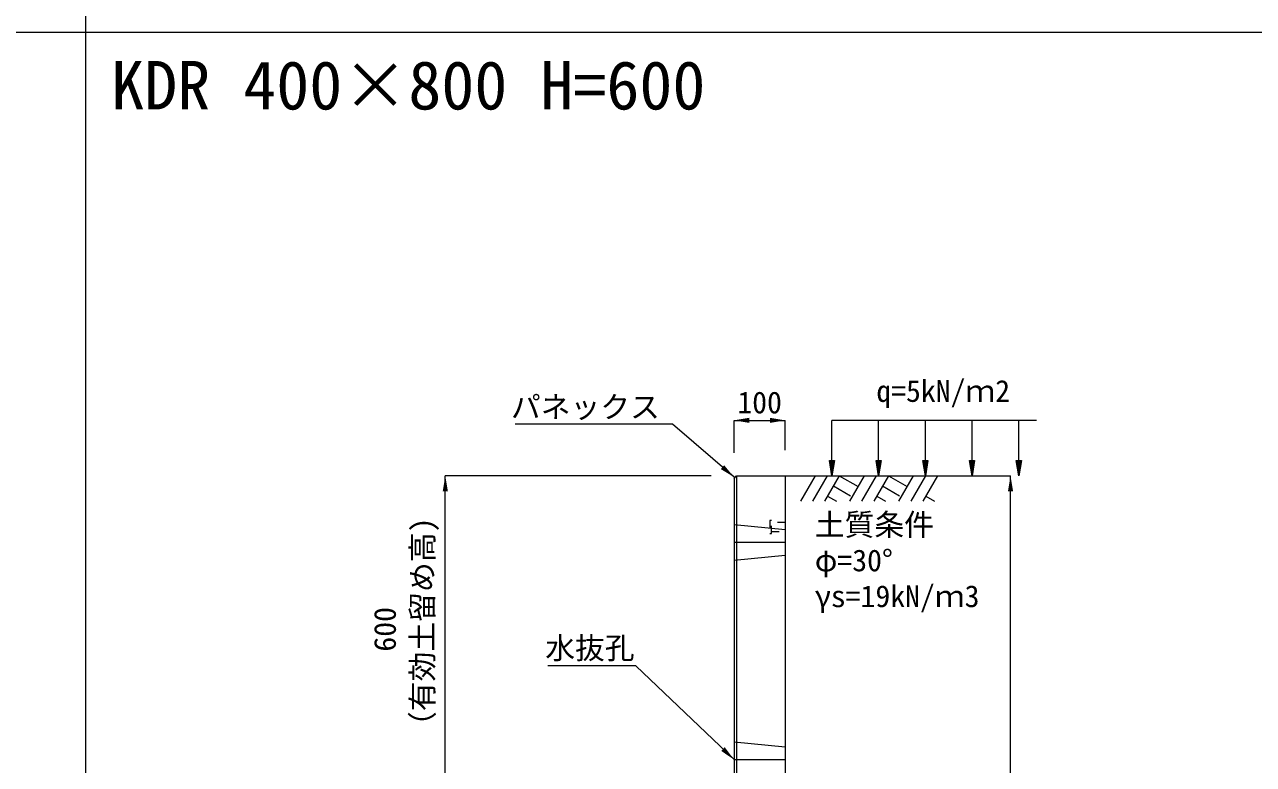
# Model space of a CAD drawing. Units: millimetres at full size. Extents: x 172874 to 217143, y 854931 to 903297.
# Drawn here: x 205023 to 207428, y 865199 to 866646 of the extents above; entities that cross this region are included whole.
import ezdxf
from ezdxf.enums import TextEntityAlignment as Align

# ---------------------------------------------------------------- set-up
doc = ezdxf.new("R2010")
doc.units = ezdxf.units.MM
doc.header["$LTSCALE"] = 20
doc.linetypes.add('DASHED', pattern=[7.5, 6, -1.5])
doc.linetypes.add('USER3', pattern=[1.35, 0.75, -0.6])
for name, color, linetype, lineweight in [('0_2', 7, 'Continuous', 20), ('パネックスKDR', 2, 'Continuous', 13), ('図枠', 5, 'Continuous', 13), ('寸法線', 7, 'Continuous', 13), ('引出線', 4, 'Continuous', 13), ('補助線', 8, 'Continuous', 13), ('ｲﾝｻｰﾄ', 3, 'USER3', 5), ('ﾊｯﾁﾝｸﾞ', 7, 'Continuous', 5)]:
    doc.layers.add(name, color=color, linetype=linetype, lineweight=lineweight)
doc.layers.add('文字', color=7, linetype='Continuous')
doc.styles.add('ＭＳ ゴシック', font='')
doc.styles.get('ＭＳ ゴシック').set_extended_font_data('MS Gothic')

# ---------------------------------------------------------------- blocks, each defined once
blk = doc.blocks.new('filled_arrow')
at = {"color": 0, "linetype": 'Continuous', "lineweight": -2}
blk.add_solid([(7.5, 1.25), (0, 0), (7.5, -1.25)], dxfattribs=at)

msp = doc.modelspace()

# ---------------------------------------------------------------- hatches: boundary and pattern name
at = {"layer": '寸法線'}
for points in [[(206607.94, 865793.52), (206602.94, 865763.52), (206597.94, 865793.52)], [(206699.35, 865793.52), (206694.35, 865763.52), (206689.35, 865793.52)], [(206790.76, 865793.52), (206785.76, 865763.52), (206780.76, 865793.52)], [(206882.18, 865793.52), (206877.18, 865763.52), (206872.18, 865793.52)], [(206973.59, 865793.52), (206968.59, 865763.52), (206963.59, 865793.52)], [(206973.59, 865793.52), (206968.59, 865763.52), (206963.59, 865793.52)]]:
    msp.add_hatch(color=256, dxfattribs=at).paths.add_polyline_path(points)

# ---------------------------------------------------------------- linework, layer by layer
at = {"layer": '0_2'}
msp.add_line((206511.52, 865763.52), (206911.52, 865763.52), dxfattribs=at)
at = {"layer": 'パネックスKDR'}
for p, q in [((206411.52, 865758.52), (206416.52, 865763.52)), ((206411.52, 865758.52), (206411.52, 865163.52)), ((206416.52, 865763.52), (206511.52, 865763.52)), ((206511.52, 865763.52), (206511.52, 864123.52))]:
    msp.add_line(p, q, dxfattribs=at)
at = {"layer": 'パネックスKDR', "lineweight": 5}
msp.add_line((206416.52, 865763.52), (206416.52, 865163.52), dxfattribs=at)
at = {"layer": 'パネックスKDR', "linetype": 'DASHED', "lineweight": 9}
for p, q in [((206411.52, 865668.52), (206511.52, 865658.52)), ((206411.52, 865598.52), (206511.52, 865608.52)), ((206411.52, 865243.52), (206511.52, 865233.52))]:
    msp.add_line(p, q, dxfattribs=at)
at = {"layer": '図枠'}
for p, q in [((205142.9, 874031.02), (205142.9, 855531.02)), ((196742.9, 866631.02), (217142.9, 866631.02))]:
    msp.add_line(p, q, dxfattribs=at)
at = {"layer": '寸法線'}
for p, q in [((206411.52, 865872.07), (206511.52, 865872.07)), ((206411.52, 865808.52), (206411.52, 865872.07)), ((206511.52, 865813.52), (206511.52, 865872.07)), ((205846.52, 865163.52), (205846.52, 865763.52)), ((206366.52, 865763.52), (205846.52, 865763.52)), ((206561.52, 865763.52), (206952.37, 865763.52)), ((206952.37, 864123.52), (206952.37, 865763.52))]:
    msp.add_line(p, q, dxfattribs=at)
at = {"layer": '寸法線', "lineweight": 9}
for p, q in [((207002.94, 865872.07), (206602.94, 865872.07)), ((206602.94, 865793.52), (206602.94, 865872.07)), ((206694.35, 865793.52), (206694.35, 865872.07)), ((206785.76, 865793.52), (206785.76, 865872.07)), ((206877.18, 865793.52), (206877.18, 865872.07)), ((206968.59, 865793.52), (206968.59, 865872.07))]:
    msp.add_line(p, q, dxfattribs=at)
for points in [[(206607.94, 865793.52), (206602.94, 865763.52), (206597.94, 865793.52)], [(206699.35, 865793.52), (206694.35, 865763.52), (206689.35, 865793.52)], [(206790.76, 865793.52), (206785.76, 865763.52), (206780.76, 865793.52)], [(206882.18, 865793.52), (206877.18, 865763.52), (206872.18, 865793.52)], [(206973.59, 865793.52), (206968.59, 865763.52), (206963.59, 865793.52)], [(206973.59, 865793.52), (206968.59, 865763.52), (206963.59, 865793.52)]]:
    msp.add_lwpolyline(points, close=True, dxfattribs=at)
at = {"layer": '引出線'}
for points in [[(206411.52, 865761.02), (206291.31, 865864.48), (205983.07, 865864.48)], [(206411.52, 865208.52), (206219.06, 865391.97), (206047.32, 865391.97)]]:
    msp.add_lwpolyline(points, dxfattribs=at)
at = {"layer": '補助線'}
for p, q in [((206411.52, 865633.52), (206511.52, 865633.52)), ((206411.52, 865208.52), (206511.52, 865208.52))]:
    msp.add_line(p, q, dxfattribs=at)
at = {"layer": 'ｲﾝｻｰﾄ'}
for p, q in [((206481.52, 865676.02), (206481.52, 865651.02)), ((206484.52, 865676.02), (206481.52, 865676.02)), ((206484.52, 865651.02), (206484.52, 865676.02)), ((206511.52, 865672.02), (206484.52, 865672.02)), ((206481.52, 865651.02), (206484.52, 865651.02)), ((206484.52, 865655.02), (206511.52, 865655.02))]:
    msp.add_line(p, q, dxfattribs=at)
at = {"layer": 'ﾊｯﾁﾝｸﾞ', "lineweight": 9}
for p, q in [((206570.17, 865763.51), (206541.52, 865713.89)), ((206593.79, 865763.51), (206565.15, 865713.89)), ((206617.42, 865763.51), (206588.77, 865713.89)), ((206617.42, 865763.51), (206653.99, 865742.4)), ((206666.17, 865763.51), (206637.52, 865713.89)), ((206689.8, 865763.51), (206661.14, 865713.89)), ((206713.42, 865763.51), (206684.77, 865713.89)), ((206713.42, 865763.51), (206749.98, 865742.4)), ((206762.17, 865763.51), (206733.52, 865713.89)), ((206785.79, 865763.51), (206757.14, 865713.89)), ((206809.42, 865763.51), (206780.77, 865713.89)), ((206606, 865743.73), (206639.41, 865724.44)), ((206701.99, 865743.73), (206735.41, 865724.44)), ((206594.57, 865723.95), (206611.99, 865713.89)), ((206690.57, 865723.95), (206707.99, 865713.89)), ((206786.57, 865723.95), (206803.98, 865713.89))]:
    msp.add_line(p, q, dxfattribs=at)

# ---------------------------------------------------------------- block references
at = {"layer": '寸法線', "xscale": 4, "yscale": 4}
msp.add_blockref('filled_arrow', (206411.52, 865872.07), dxfattribs=at)
for p, rotation in [((206511.52, 865872.07), 180), ((205846.52, 865763.52), 270), ((206952.37, 865763.52), 270)]:
    msp.add_blockref('filled_arrow', p, dxfattribs=dict(at, rotation=rotation))
at = {"layer": '引出線', "xscale": 4, "yscale": 4}
for p, rotation in [((206411.52, 865761.02), 139.3), ((206411.52, 865208.52), 136.4)]:
    msp.add_blockref('filled_arrow', p, dxfattribs=dict(at, rotation=rotation))

# ---------------------------------------------------------------- texts
at = {"layer": '寸法線', "style": 'ＭＳ ゴシック'}
msp.add_text('100', height=42.72, dxfattribs=at).set_placement((206461.52, 865907.07), align=Align.MIDDLE_CENTER)
for s, p in [('土質条件', (206569.49, 865689.53)), ('φ=30°', (206569.49, 865619.53)), ('γs=19kN/ｍ3', (206569.49, 865549.53))]:
    msp.add_text(s, height=42.72, dxfattribs=at).set_placement(p, align=Align.TOP_LEFT)
for s, p in [('（有効土留め高)', (205835.73, 865244.99)), ('600', (205762.6, 865419.81))]:
    msp.add_text(s, height=42.72, rotation=90, dxfattribs=at).set_placement(p, align=Align.BOTTOM_LEFT)
at = {"layer": '引出線', "style": 'ＭＳ ゴシック'}
for s, p in [('パネックス', (206266.31, 865919.62)), ('水抜孔', (206216.81, 865448.25))]:
    msp.add_text(s, height=42.72, dxfattribs=at).set_placement(p, align=Align.TOP_RIGHT)
at = {"layer": '文字', "style": 'ＭＳ ゴシック'}
for s, height, p in [('KDR 400×800 H=600', 94.94, (205192.9, 866451.52)), ('q=5kN/ｍ2', 42.72, (206689.82, 865895.34))]:
    msp.add_text(s, height=height, dxfattribs=at).set_placement(p, align=Align.BOTTOM_LEFT)

doc.saveas('drawing.dxf')
